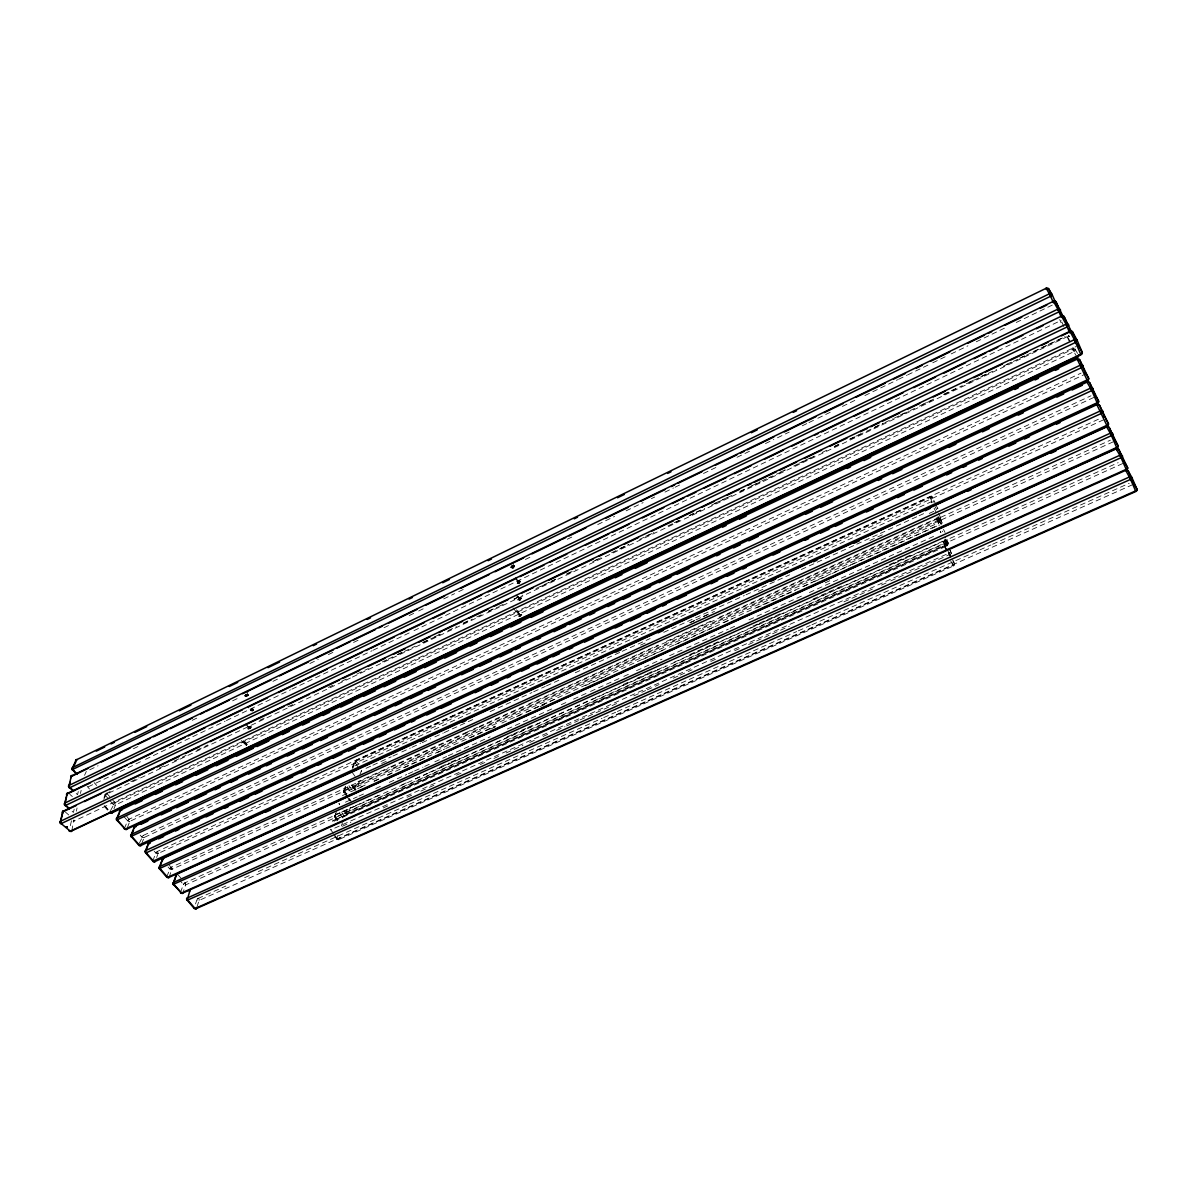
<?xml version="1.0" encoding="UTF-8"?>
<svg xmlns="http://www.w3.org/2000/svg" width="1197" height="1197" viewBox="0 0 1197 1197"><rect width="100%" height="100%" fill="white"/><g stroke="black" fill="none" stroke-linecap="round" stroke-linejoin="round"><path stroke-width="0.75" stroke-dasharray="5 3.75" d="M253.121 709.896L251.954 709.626L253.315 710.36M251.026 726.624C251.729 729.287 249.799 726.1 250.233 727.402M339.065 803.726L339.649 804.668M1077.27 357.589L1073.844 351.679L115.585 804.863L113.91 808.798M519.363 598.994L520.635 599.951M520.396 599.054L520.471 598.844M249.784 728.689A1.84 0.943 -43.4 0 0 250.906 726.519C249.096 727.507 248.198 727.641 250.607 727.477M519.109 581.682L518.241 583.044L518.855 581.383A1.885 1.047 -37.5 0 1 520.396 582.056M518.989 582.655L518.436 583.552L519.199 582.804M518.795 582.879L518.765 581.877M519.348 600.236L519.468 598.395L520.815 599.607M246.806 695.397C245.535 695.487 247.749 693.751 246.537 695.906M1122.711 463.538L185.64 884.912L183.395 891.421M253.001 709.851L251.744 710.03L253.091 710.599M253.435 710.27C250.532 705.138 255.919 717.078 247.749 706.769M249.694 727.267L249.051 728.345L249.589 727.267M252.028 709.956L251.34 710.719L252.043 709.686M249.649 726.893L248.767 727.761L249.799 726.938M941.171 524.81L939.63 519.573A1.796 1.601 -16.5 0 0 940.543 517.448L940.528 517.403M169.061 877.371L172.039 868.842L167.685 862.932M71.775 830.883L73.9 819.915A1.766 1.032 64 0 1 74.034 821.127L1076.238 346.457M513.333 566.226L513.199 567.438M246.597 695.487C245.4 693.183 247.465 696.415 246.911 694.455C247.824 694.754 244.562 695.547 246.896 696.026M74.034 821.127L74.034 821.067A1.825 1.197 8.5 0 1 73.182 821.322M141.635 843.855L144.119 837.511L143.52 835.311L1090.961 395.803M246.851 695.113L246.941 694.799M339.065 803.546L339.065 803.486A1.631 1.347 17.7 0 0 339.35 804.204L339.364 804.564M246.373 695.502L246.088 694.365L246.732 695.457M246.941 694.574L245.984 695.397L245.939 694.275M521.443 598.5L521.428 598.455A1.9 1.062 -37.8 0 0 519.737 598.066A1.9 1.062 -37.8 0 0 518.106 600.011L518.002 599.951A1.9 1.062 -37.8 0 1 519.648 597.961L521.413 598.395M517.508 582.191L520.381 581.398M519.962 598.395L520.8 599.383M520.471 615.737L518.974 616.38A1.691 0.958 -38 0 1 521.503 614.944M942.563 531.737L942.563 531.543A1.855 1.646 -15.9 0 0 942.204 531.079M252.417 710.809C251.295 709.776 251.535 710.42 251.579 709.641M252.238 710.06L251.325 710.584L252.492 710.075M939.6 521.668L938.553 518.032M513.333 566.585L513.199 567.169M245.834 694.32L245.669 695.113M352.606 768.474L354.881 762.354A1.556 1.302 18.1 0 1 355.344 760.559L358.546 763.91M1113.225 441.828L171.964 869.291A1.646 0.898 66.3 0 0 171.366 867.152L1110.367 440.182M359.07 783.332L359.04 782.554L356.781 789.736M112.084 799.357L114.987 802.693A1.676 0.943 64.1 0 1 115.585 804.908L114.987 802.693L1072.677 349.285A2.125 0.898 -24.3 0 1 1075.041 349.15A2.125 1.81 -29.8 0 1 1073.844 351.723L1073.844 351.679M513.154 565.972L511.927 566.525L513.229 566.346M245.789 694.918L246.687 694.589M939.63 519.573L344.332 790.215L345.544 786.968M248.063 695.307L247.794 694.29A1.81 1.451 16.5 0 1 247.914 695.756L248.003 695.592M520.246 615.692L519.678 616.515L520.216 615.587M514.381 566.75L514.336 566.989A1.885 1.631 7.3 0 0 513.977 565.508M518.496 581.757L518.121 583.313L519.214 582.161M512.944 567.004L512.211 567.468M511.149 567.154L513.259 567.887L511.134 567.064A1.646 1.421 7.3 0 0 513.244 567.692L512.211 567.797L512.57 566.869M513.184 566.51L513.304 563.622M512.271 567.004L512.525 565.642L512.555 567.004M519.408 582.011L520.171 582.056A1.646 0.913 -37.5 0 0 518.855 581.188A1.646 0.913 -37.5 0 0 517.299 583.074A1.646 0.913 -37.5 0 0 519.214 583.059M1093.834 397.434L144.134 837.466A1.661 0.928 65.2 0 0 143.52 835.311L143.52 835.311M518.466 582.355L518.63 581.727M519.124 582.011C517.702 583.792 518.151 580.186 519.274 583.134M948.623 552.864A1.9 0.793 -25.7 0 0 948.742 552.386L954.398 563.697A1.9 1.676 -15 0 1 953.425 565.972L338.093 839.89L336.626 838.992L337.913 835.356M352.382 767.501L352.367 767.561A1.571 1.317 18 0 1 353.07 766.678C352.801 769.551 353.773 758.045 356.482 760.948L930.653 497.353L932.298 497.114L935.052 502.65M343.883 792.339L343.868 792.01A1.616 1.332 17.8 0 1 344.347 790.185L344.886 792.264L938.134 522.984C942.144 521.668 935.007 518.496 940.872 528.476M336.447 811.476L335.13 815.292L335.744 816.982L944.119 543.333A1.885 0.763 -25.8 0 0 945.6 541.822L944.777 539.039M245.46 694.469L246.627 694.29M942.099 522.79L939.406 517.209M185.64 884.912L184.981 882.802L287.235 836.763M171.964 869.336L171.964 869.336A1.676 1.242 15 0 1 169.66 868.813L165.964 864.593M954.548 564.76L953.53 560.809M519.812 616.111L520.695 615.737L516.88 611.233M1103.604 419.788L158.139 853.476L156.627 857.501M519.857 598.47L518.87 599.143L519.603 597.976A1.9 1.062 -37.8 0 1 521.308 598.53M249.664 727.342C249.275 728.823 248.931 727.477 250.757 727.971M249.47 726.983L248.692 727.686L249.589 728.943M518.136 582.176L518.66 582.849M355.344 760.559L930.159 496.59A1.766 1.586 -17.2 0 1 932.403 497.309L933.884 502.291M512.166 567.004L512.555 565.657M144.119 837.511L144.134 837.466A1.691 1.272 16.3 0 1 141.785 836.987L138.942 833.74M334.711 817.042L335.968 813.317M344.332 790.259L348.103 796.828M251.535 709.806L251.011 710.554L251.804 710.375M76.339 811.162L77.072 807.975M80.423 793.476L81.157 790.349M70.339 825.646L71.476 820.768M74.169 809.202L73.421 812.404L69.052 808.588M78.284 791.546L77.551 794.673L75.082 792.489M519.902 599.338L519.109 599.652L519.887 598.739M355.329 790.005L354.596 789.257L356.901 782.823A1.571 1.302 17.6 0 0 359.055 783.422L358.995 783.422M344.108 792.459L345.664 787.192M336.626 838.992L334.158 835.341M335.19 814.843L340.307 812.539M336.611 819.706L334.711 816.698A1.646 1.347 17.7 0 1 334.547 815.471M513.304 566.151L512.017 566.735L512.87 566.046M249.485 726.429L248.168 728.943M250.427 710.479L251.969 709.043M354.611 789.182L349.344 781.611M158.139 853.476L158.124 853.521A1.691 1.257 15.6 0 1 155.805 852.997L152.064 848.733M352.397 767.472L354.746 761.127M954.473 565.029L953.515 566.121L952.558 563.084M512.75 565.957L511.747 565.807M196.981 906.892L199.151 900.339L198.298 898.349L225.859 886.034M195.515 903.93L196.936 899.71A1.646 1.212 13.8 0 0 199.136 900.398L1132.063 484.935M334.517 815.576L334.591 816.833M343.674 790.903L343.748 792.13M519.289 600.026L519.408 598.5L516.072 594.116M180.538 892.513L183.395 884.314L184.936 882.832A1.631 0.883 66.8 0 1 185.64 884.957L185.64 884.957A1.661 1.227 14.4 0 1 183.35 884.433L179.7 880.274M245.744 694.559L245.864 696.22M245.954 695.966L246.208 694.844M246.283 696.19L247.959 691.806M245.49 694.709L245.445 695.337M249.23 727.581C252.028 728.12 248.722 729.422 245.55 723.153M336.656 838.843A1.661 1.362 17.2 0 0 338.931 839.471L340.801 834.264M350.437 807.391L348.043 814.065M341.31 825.96L342.537 822.563M347.055 810.07L345.843 813.421L342.611 808.798M359.968 774.324L361.614 770.569L361.09 771.257A1.556 1.302 17.6 0 0 362.182 771.96M166.757 876.832L170.393 867.825L169.66 868.813M511.777 565.867L512.481 565.986M343.689 790.858L346.083 784.454M152.797 860.972L155.864 852.877L157.54 851.336L1100.746 418.157M519.842 598.739L518.84 599.278L519.722 598.425M139.286 843.316L143.221 835.476L141.785 836.987M357.993 766.813L354.881 762.354L355.449 761.621M127.361 827.606L130.024 820.828L126.478 815.815M124.353 828.638L127.645 820.648L129.351 819.107L1081.056 373.12M110.528 810.608L114.792 802.783L113.206 804.354A1.721 1.287 17.6 0 0 115.585 804.908L115.555 804.878M183.35 884.433L185.041 882.788M104.034 797.516L105.201 794.12M103.735 799.357L106.114 794.584M84.538 775.297L86.319 771.452M155.805 852.997L157.54 851.336L158.124 853.521A1.646 0.913 65.8 0 0 157.54 851.336M354.881 762.354L356.482 760.948L355.539 761.546M517.418 582.341L517.299 583.538A1.885 1.047 -37.5 0 1 518.855 581.383L518.705 581.218M518.959 598.979L519.034 599.353M129.889 821.307L129.934 821.307A1.706 1.287 16.9 0 1 127.585 820.768L129.351 819.107A1.676 0.928 64.7 0 1 129.934 821.307L1083.913 374.751M108.358 798.803L105.426 795.481L107.176 793.835L350.751 677.876M251.22 709.866L251.46 710.479M338.931 839.471L338.931 839.471A1.661 0.748 66.8 0 1 337.704 839.157L952.902 565.253A1.9 0.793 -25.6 0 0 954.398 563.697M947.949 544.336L946.962 538.785M946.662 546.131L944.583 545.757L333.005 820.738A1.661 1.362 17.6 0 0 332.332 821.426L332.736 820.813M246.043 745.133L246.896 744.295A1.855 0.958 -43.7 0 0 246.148 745.162A1.631 0.838 -43.7 0 1 246.896 744.339M945.705 546.49A1.885 0.778 -25.8 0 0 945.106 546.7L334.187 821.097L332.811 820.738M520.695 599.712L520.71 599.697A1.9 1.062 -37.8 0 1 520.351 599.996M947.815 544.53L947.156 545.009L945.914 540.73M197.415 899.052L198.253 898.378L197.61 898.842M518.989 599.278L519.707 600.266M519.423 598.874L520.201 599.981M515.264 577.418L519.064 582.041L518.331 582.251M106.174 794.539L107.221 793.806L111.112 798.249M518.57 582.236L518.466 582.909M941.396 523.643L942.054 522.924L941.216 523.762M246.881 696.37L246.836 696.085A1.586 1.272 16.5 0 1 245.37 695.756L245.58 695.906M334.187 821.097L332.961 820.618L947.216 544.8A1.855 1.631 -15.7 0 0 948.084 542.615L945.316 537.079M358.516 781.387C360.506 783.062 356.826 781.072 358.516 781.387L389.145 767.457M89.67 769.836L98.079 765.766M133.406 748.724L138.448 746.285M192.253 720.31L197.31 717.871M232.622 700.829L237.664 698.39M272.931 681.362L278.018 678.894M309.873 663.527L318.267 659.472M328.352 654.594L333.514 652.111M353.549 642.445L358.576 640.006M383.968 627.752L389.01 625.313M409.194 615.572L414.237 613.133M418.681 610.994L426.012 607.448M443.698 598.919L454.591 593.652M458.705 591.662L463.703 589.253M525.393 559.478L532.111 556.216M567.258 539.249L572.301 536.825M597.722 524.555L614.54 516.431M626.121 510.835L643.133 502.62M651.348 498.655L654.714 497.039M665.008 492.072L673.417 488.002M675.093 487.194L680.135 484.755M703.477 473.488L716.988 466.965M737.053 457.284L752.105 450.012M765.482 443.548L773.846 439.508M777.466 437.773L789.242 432.087M802.274 425.788L807.736 423.154M808.963 422.556L813.99 420.132M817.835 418.277L832.379 411.259M842.419 406.411L857.471 399.14M864.907 395.549L897.63 379.748M898.543 379.314L906.952 375.245M907.67 374.9L931.086 363.604M932.762 362.796L947.321 355.763M951.181 353.908L967.909 345.828M976.273 341.788L1006.168 327.35M1016.268 322.472L1053.255 304.622M88.129 786.848L118.473 772.304M120.164 771.481L143.775 760.17M145.465 759.362L225.111 721.178M226.398 720.564L290.482 689.831M291.903 689.158L372.058 650.734M373.105 650.225L412.307 631.432M413.982 630.639L1061.126 320.392M519.498 597.916L518.002 599.936M328.352 687.437L333.409 685.028M397.554 654.49L402.611 652.066M422.87 642.43L427.928 640.021M434.676 636.804L439.748 634.38M463.374 623.128L468.431 620.719M488.69 611.068L495.438 607.867M514.007 599.024L520.755 595.807M535.942 588.565L542.705 585.348M544.381 584.555L549.438 582.146M551.129 581.338L556.186 578.929M566.316 574.111L571.373 571.702M594.969 560.45L600.041 558.041M620.27 548.406L628.694 544.396M645.557 536.361L653.996 532.351M674.225 522.715L679.283 520.306M689.412 515.473L694.469 513.064M696.16 512.271L702.893 509.054M714.699 503.428L728.195 497.009M740 491.383L745.058 488.975M751.806 485.758L760.23 481.748M761.92 480.94L770.344 476.93M780.474 472.112L785.531 469.703M799.012 463.284L804.055 460.875M805.746 460.067L814.169 456.057M834.384 446.436L839.426 444.027M849.541 439.209L854.598 436.815M856.274 436.007L861.331 433.598M874.798 427.179L883.221 423.169M900.069 415.15L908.493 411.14M921.959 404.721L933.75 399.11M943.864 394.292L955.655 388.681M969.121 382.262L974.178 379.853M980.912 376.651L985.969 374.242M1006.183 364.606L1011.241 362.212M1019.649 358.202L1024.707 355.793M1033.131 351.783L1046.612 345.364M1048.288 344.556L1055.021 341.354M1056.712 340.547L1065.135 336.537M105.725 793.641L110.797 791.232M130.847 781.686L139.211 777.706M159.306 768.13L164.333 765.736M174.373 760.963L186.104 755.382M196.787 750.28L207.859 745.013M259.734 720.31L264.746 717.916M288.148 706.784L293.16 704.39M341.609 681.317L346.621 678.923M356.99 673.986L368.347 668.584M382.292 661.941L387.349 659.532M388.397 659.038L393.424 656.644M397.464 654.714L402.521 652.305M404.212 651.512L415.224 646.26M422.765 642.669L440.361 634.29M448.052 630.624L456.491 626.615M463.224 623.398L472.202 619.118M476.72 616.979L481.778 614.57M488.526 611.353L497.339 607.148M498.64 606.535L503.698 604.126M514.112 599.173L522.49 595.178M540.805 586.455L549.288 582.415M550.919 581.637L555.977 579.228M567.677 573.662L576.041 569.682M592.754 561.722L601.118 557.727M611.622 552.73L628.485 544.695M639.572 539.428L653.786 532.65M667.986 525.887L679.687 520.306M689.203 515.787L694.739 513.154M696.415 512.346L704.764 508.366M711.467 505.179L733.043 494.9M739.985 491.593L760.11 482.017M768.459 478.037L785.322 470.017M793.746 465.992L813.99 456.356M822.159 452.466L827.202 450.072M834.219 446.72L839.277 444.311M850.678 438.88L883.117 423.439M884.807 422.631L893.246 418.621M894.279 418.127L908.418 411.394M910.109 410.586L915.166 408.177M919.416 406.142L933.72 399.349M943.834 394.516L962.373 385.688M966.353 383.803L986.478 374.212M988.153 373.419L996.532 369.424M1003.236 366.237L1011.615 362.242M1013.29 361.449L1025.021 355.853M1026.457 355.18L1065.255 336.701M352.442 677.068L1067.185 336.731M520.441 614.989L521.847 614.959A1.93 1.092 -38 0 0 519.004 616.47M354.776 765.9L931.625 501.573A1.781 1.601 -17 0 1 932.179 501.423M366.028 768.324L371.175 765.975M372.88 765.197L391.21 756.818M392.885 756.055L397.928 753.751M401.788 751.985L410.302 748.095M412.007 747.317L420.506 743.442M422.212 742.664L430.711 738.773M434.855 736.888L443.249 733.043M444.326 732.564L473.234 719.352M490.127 711.646L531.962 692.539M533.638 691.776L545.338 686.42M546.371 685.941L561.692 678.953M575.293 672.744L620.54 652.066M622.216 651.303L650.136 638.555M663.751 632.345L744.325 595.537M746 594.774L789.616 574.844M801.332 569.503L855.96 544.545M856.768 544.186L878.658 534.191M880.334 533.413L917.381 516.491M919.057 515.727L924.114 513.423M640.604 645.123L645.647 642.819M689.921 622.62L695.008 620.285M696.041 619.822L714.519 611.383M758.329 591.393L763.387 589.089M869.83 540.52L885.107 533.548M929.246 513.408L934.333 511.089M381.678 763.417L386.721 761.127M689.846 622.814L694.859 620.525M703.223 616.709L708.25 614.405M390.835 766.693L465.394 732.788M465.708 732.639L477.618 727.222M479.324 726.444L526.964 704.779M528.655 704.001L658.26 645.063M666.475 641.323L710.734 621.183M719.202 617.338L938.717 517.493L939.45 519.124L938.852 517.792M360.671 787.087L365.848 784.753M374.092 781.013L379.12 778.723M387.514 774.923L444.566 749.053M445.778 748.499L495.094 726.13M501.887 723.048L716.18 625.866M722.973 622.784L937.266 525.603M342.447 795.571L349.21 792.504M350.901 791.741L355.973 789.436M357.664 788.673L362.736 786.369M374.092 781.372L379.12 779.097M387.499 775.297L392.511 773.023M404.242 767.696L428.631 756.489M437.085 752.659L442.142 750.354M469.673 738.025L495.154 726.474M516.446 716.823L521.458 714.549M526.485 712.275L555.827 698.809M585.183 685.657L607.283 675.632M642.52 659.502L666.295 648.714M674.779 644.869L689.367 638.42M691.043 637.657L722.33 623.308M724.02 622.53L732.504 618.684M756.773 607.852L785.097 594.849M786.773 594.086L795.212 590.256M803.636 586.44L812.06 582.61M813.751 581.847L828.129 575.503M832.304 573.438L850.843 565.029M852.533 564.266L890.972 546.999M892.558 546.281L904.573 540.835M908.179 539.024L936.832 526.037M490.785 728.973L496.082 726.579M540.251 706.559L545.353 704.24M825.227 582.804L830.329 580.485M345.424 802.185L357.23 796.858M358.92 796.095L363.978 793.806M375.783 788.479L380.841 786.19M389.279 782.374L406.741 774.489M408.446 773.711L413.549 771.407M414.566 770.943L423.005 767.142M424.696 766.379L429.753 764.09M434.81 761.801L446.616 756.474M448.291 755.711L490.127 736.813M507.304 729.033L552.879 708.444M561.318 704.629L566.39 702.34M573.513 699.123L588.819 692.21M590.525 691.432L622.126 677.158M623.817 676.395L628.904 674.091M636.475 670.679L662.001 659.143M669.587 655.702L684.849 648.819M686.539 648.056L728.36 629.143M730.065 628.38L735.167 626.076M749.008 619.822L802.693 595.567M809.396 592.53L934.318 536.076M440.75 766.708L449.339 762.848M451.045 762.07L459.573 758.24M507.109 736.828L512.421 734.434M513.917 733.761L525.827 728.389M527.533 727.626L532.635 725.322M623.248 684.504L628.365 682.2M636.894 678.37L645.422 674.524M647.128 673.761L652.23 671.457M689.741 654.564L718.709 641.517M752.838 626.151L757.955 623.846M759.661 623.068L781.821 613.088M813.137 598.979L844.902 584.675M889.236 564.715L911.396 554.72M342.013 811.775L353.953 806.404M355.629 805.641L364.172 801.795M365.848 801.047L381.17 794.135M401.683 784.903L406.785 782.599M415.239 778.798L427.254 773.397M428.855 772.663L449.414 763.417M451.119 762.639L463.059 757.267M464.616 756.564L549.767 718.23M551.293 717.542L593.293 698.629M594.969 697.866L655.597 670.574M657.288 669.811L665.727 666.011M674.076 662.255L745.611 630.041M747.302 629.278L943.146 541.089M295.719 832.947L1118.163 462.67M948.084 542.615A1.855 0.763 -25.8 0 1 946.618 544.096L346.591 813.78L348.073 814.005A1.616 1.332 17.3 0 1 345.858 813.376L347.474 814.379L343.629 809.082M333.514 833.321L330.761 829.895L947.231 553.927A1.9 0.793 -25.7 0 0 947.829 553.598M342.342 826.259L350.871 822.444M383.235 807.96L388.337 805.686M407.085 797.292L412.292 794.958M420.82 791.142L427.658 788.09M429.364 787.327L434.481 785.037M456.476 775.192L461.593 772.903M480.326 764.524L485.443 762.235M493.957 758.419L499.074 756.145M506.136 752.988L522.924 745.462M529.747 742.424L534.775 740.165M543.169 736.409L548.196 734.165M556.59 730.409L564.984 726.654M566.66 725.906L578.405 720.639M580.096 719.891L618.729 702.609M633.826 695.861L645.617 690.579M647.308 689.816L659.113 684.534M673.327 678.175L678.445 675.886M680.15 675.123L692.09 669.781M710.868 661.387L715.986 659.098M734.749 650.704L739.866 648.415M748.589 644.51L789.347 626.27M843.93 601.852L872.942 588.879M881.471 585.064L886.588 582.774M890.748 580.904L949.715 554.525A1.87 0.778 -25.7 0 0 950.134 554.316M244.652 877.67L249.769 875.381M258.313 871.581L320.766 843.735M322.457 842.972L407.743 804.953M409.449 804.189L602.046 718.335M603.737 717.572L615.662 712.26M617.368 711.497L695.906 676.485M697.612 675.721L796.633 631.582M798.339 630.819L810.249 625.507M811.955 624.744L990.892 544.964M992.597 544.216L1129.205 483.304M355.958 789.751L356.122 789.87A1.586 1.317 17.5 0 1 354.626 789.122M512.406 565.702L511.703 566.226M355.644 789.377L351.409 783.347M936.413 518.181L938.134 522.984L937.281 520.785M199.091 900.383L199.151 900.339A1.631 0.883 67.2 0 0 198.537 898.214M518.421 582.58L519.139 583.627M931.999 502.74L930.099 496.456L932.403 497.309M937.281 520.785L937.281 520.785A1.825 1.631 -16.3 0 1 939.585 521.533L942.323 527.009M513.169 568.201L510.745 567.124M931.625 501.573L931.894 502.501M246.597 696.22L244.727 695.801M938.732 525.184L939.6 525.124M246.821 696.624L245.325 696.175M939.81 517.179L942.234 523.598A1.81 1.601 -16.3 0 0 942.099 522.625M335.16 815.546C334.906 818.045 335.639 816.264 338.227 820.469M354.866 789.556L350.422 783.451M346.098 813.84L344.018 811.117M932.239 497.129L930.174 496.605L932.867 501.947M518.151 582.535L518.855 583.747M1068.322 335.594L1069.46 336.417M106.353 793.267L107.221 793.806A1.691 0.958 63.8 0 0 106.249 793.267M65.461 812.12L68.768 814.992M69.86 794.374L72.344 796.559M243.634 740.868L247.435 744.684M243.186 740.868L246.986 744.669M243.066 741.826L246.866 745.626M241.33 740.539L246.402 745.626M248.198 728.973L248.378 729.138A1.84 0.943 -43.4 0 1 248.796 727.088A1.84 0.943 -43.4 0 1 250.906 726.519M245.43 724.095L250.008 728.674M248.707 727.836L249.649 728.644M104.872 805.895L108.508 810.025M87.246 786.459L89.521 789.032M104.259 805.805L107.91 809.935M104.289 806.329L107.64 810.145M177.74 874.438L181.39 878.613M94.159 782.599L96.688 785.486M110.304 801.032L113.206 804.354M123.755 816.399L127.585 820.768M512.974 567.722L513.199 567.991A1.885 1.631 7.3 0 1 510.745 566.974M516.371 609.842L520.875 615.602M516.924 612.161L520.665 616.56M512.915 607.777L519.767 616.231M516.102 595.029L519.737 600.056A1.661 0.928 -37.8 0 0 520.695 599.158M515.308 578.301L519.169 583.268M335.19 835.656L337.704 839.157M334.711 816.698L338.018 821.337M341.699 812.419L344.616 816.534M340.023 813.915L343.763 819.182M349.165 798.339L351.32 801.377M343.868 792.01L350.287 801.107M346.038 795.392L349.24 799.94M348.955 785.651L352.142 790.185M347.325 787.102L352.621 794.658M514.082 565.612L514.396 566.465M352.232 772.409L355.374 776.898M1075.041 349.15L1078.467 355.015M1067.784 337.345L1070.313 341.684M946.887 544.62L943.849 538.575M945.106 546.7L944.702 545.967L947.515 551.518M952.932 565.298L950.074 559.598M944.119 543.333L943.49 541.972L949.715 554.525M948.323 553.134L950.732 557.937M934.019 508.082L936.039 512.121M938.029 516.281L941.904 524.062M943.49 529.358L945.046 532.485M937.58 517.867L940.662 524.062M936.847 517.688L940.049 524.106M945.555 539.458L948.832 546.012M944.433 541.074L946.902 546.041M935.725 503.982L938.463 510.491M935.171 506.675L936.667 509.757M938.538 513.408L940.543 517.448M940.887 532.62L940.273 531.214L940.797 532.441M1072.707 349.374L1073.544 351.155L1070.627 344.616M1059.689 319.569L1061.066 322.741M1067.215 336.806L1069.953 343.06M1061.829 321.993L1063.924 326.781M1072.871 347.28L1075.624 353.579M950.358 550.201L951.196 553.014A1.885 1.661 -15.3 0 1 951.346 553.598L951.301 553.298M949.401 552.445L950.238 555.258M945.825 550.231L944.583 545.952A1.9 1.676 -15.4 0 1 946.692 546.221M519.139 616.485A1.93 1.092 -38 0 1 520.71 615.123M248.392 728.778A1.601 0.823 -43.4 0 1 248.856 726.923A1.601 0.823 -43.4 0 1 250.667 726.699A1.601 0.823 -43.4 0 1 249.171 728.689M520.515 582.041A1.885 1.047 -37.5 0 0 518.855 581.383A1.885 1.047 -37.5 0 0 517.299 583.538M1068.233 336.447A2.14 0.883 -24.4 0 1 1069.594 336.656A2.14 1.825 -30.4 0 0 1068.337 335.699M105.426 795.481A1.736 1.302 18 0 1 105.082 794.524M950.942 553.672A1.87 0.778 -25.7 0 0 951.196 553.014L945.6 541.822A1.885 1.661 -15.6 0 0 944.104 540.909M247.929 695.756A1.81 1.451 16.5 0 0 247.614 694.245A1.586 1.272 16.5 0 1 247.555 695.786M513.872 565.582A1.646 1.421 7.3 0 1 513.992 567.079M331 829.805A1.661 0.748 66.6 0 1 330.671 829.237M518.181 599.981A1.661 0.928 -37.8 0 1 519.423 598.006L519.438 597.946A1.661 0.928 -37.8 0 1 520.964 598.545M937.7 507.977A1.766 1.586 -16.9 0 1 937.835 508.785M250.547 710.734A1.81 0.928 -43 0 1 252.747 709.058A1.81 0.928 -43 0 1 252.866 710.749M252.702 710.734A1.81 0.928 -43 0 0 252.642 708.953A1.81 0.928 -43 0 0 250.412 710.749L250.368 710.644A1.586 0.808 -43 0 1 252.387 708.998A1.586 0.808 -43 0 1 252.313 710.704M170.632 867.616L171.366 867.152L170.632 867.616M244.816 695.771A1.81 1.451 16.5 0 0 246.911 696.504A1.81 1.451 16.5 0 1 244.891 695.741"/><path stroke-width="1.5" d="M135.949 826.663L134.513 826.543L131.326 834.429A1.721 1.272 16.5 0 0 131.012 836.209L138.657 844.902A1.706 1.272 16.2 0 0 139.436 845.441A1.676 0.928 65.4 0 0 141.007 845.441L1097.35 403.569A2.11 1.766 -27.7 0 0 1098.562 401.07L1089.734 382.816A2.11 0.928 -23.8 0 0 1088.686 382.516M176.707 873.99A1.631 0.898 66.5 0 0 176.378 874.379L173.52 882.428A1.676 1.242 14.7 0 0 173.176 884.134L176.034 876.099A1.661 1.227 14.7 0 1 176.378 874.379L176.602 874.049M176.378 874.379L1116.292 448.83A2.065 1.691 -25.9 0 1 1118.851 449.548L1127.574 467.638A2.065 0.988 -22.6 0 1 1126.182 469.359L181.435 893.022L173.176 884.134M194.348 908.628L186.882 899.725A1.661 1.227 14.1 0 1 187.226 898.034L1129.504 476.945A2.065 1.676 -25 0 1 1131.958 477.678L1136.97 489.184A2.05 1.661 -24.6 0 1 1135.773 491.533L196.443 908.508A1.631 0.883 67.4 0 1 195.111 908.508L1135.594 490.905A2.05 1.017 -22.2 0 0 1136.97 489.184L1133.873 483.678M173.116 884.463L1121.095 457.673A2.08 0.988 -22.8 0 0 1122.487 455.967A2.08 1.706 -25.7 0 0 1119.913 455.249L173.52 882.428A1.646 0.913 66.7 0 0 174.119 884.628L181.48 893.007A1.646 0.898 67 0 0 182.842 893.037L1126.377 470.032A2.065 1.691 -25.3 0 0 1127.574 467.638L1124.836 462.775M1115.335 441.005L1118.043 445.778A2.08 0.973 -22.9 0 1 1116.636 447.483L167.685 877.311A1.646 0.913 66.5 0 0 169.061 877.371L1116.831 448.202A2.08 1.721 -26 0 0 1118.043 445.778L1109.29 427.628A2.08 1.721 -26.7 0 0 1106.701 426.91L1110.966 434.556M1125.599 470.226L1125.734 470.451A2.05 1.676 -25.2 0 1 1128.277 471.139L1131.958 477.678A2.065 1.002 -22.4 0 1 1130.567 479.399L187.076 900.353L190.203 889.61M1106.761 426.85L162.597 858.623L159.62 866.628A1.691 1.257 15.3 0 0 159.291 868.364L162.268 860.359A1.676 1.242 15.3 0 1 162.597 858.623L163.57 858.354M167.026 877.461L159.261 868.468M180.493 892.842L180.538 892.513A1.676 1.227 14.3 0 0 182.842 893.037L182.842 893.037M1097.215 405.439L1096.886 404.646A2.095 1.751 -27.5 0 1 1099.579 405.379L1108.377 423.588A2.095 1.736 -26.8 0 1 1107.165 426.057L1097.125 405.214M152.737 861.286L1106.941 425.294A2.095 0.958 -23.2 0 0 1108.377 423.588L1105.684 418.905M1091.275 389.474L1087.175 382.471M152.797 860.972L145.241 852.384A1.706 1.272 15.9 0 1 145.57 850.618L148.637 842.688A1.691 1.257 16 0 0 148.323 844.439L148.967 843.541M76.309 774.025L72.284 769.447A1.766 1.332 19.3 0 1 72.568 767.576L76.219 759.915A1.766 1.332 19.4 0 0 75.935 761.786L74.109 765.601M166.697 877.177L166.757 876.832A1.676 1.242 14.9 0 0 169.061 877.371L169.061 877.371M159.246 868.693L1111.459 435.633A2.095 0.973 -23.1 0 0 1112.881 433.927A2.095 1.736 -26.4 0 0 1110.292 433.209L159.62 866.628A1.661 0.913 66.2 0 0 160.218 868.827L167.685 877.311M138.598 845.217L1097.11 402.776A2.11 0.943 -23.6 0 0 1098.562 401.07L1095.913 396.476M69.052 808.588L64.653 804.743A1.825 1.197 8.9 0 1 64.862 803.067L67.152 793.521A1.81 1.197 9 0 0 66.942 795.197A1.81 0.853 -45.6 0 1 67.675 794M134.648 827.636L134.199 828.324A1.706 1.272 16.6 0 1 134.513 826.543L1087.115 382.082A2.11 1.766 -28.4 0 1 1089.734 382.816L1091.724 387.379M60.703 821.247L62.648 813.122A1.84 1.197 8.8 0 1 62.857 811.431L63.875 810.863M130.952 836.494L1091.784 390.581A2.125 0.928 -23.7 0 0 1093.235 388.86A2.125 1.781 -28.1 0 0 1090.602 388.127L131.326 834.429A1.676 0.943 65.1 0 0 131.924 836.658L139.57 845.351L138.807 845.501M1077.24 359.728L1077.105 359.16A2.125 1.796 -29.3 0 1 1079.739 359.908L1088.597 378.207A2.125 0.928 -23.9 0 1 1087.13 379.928L125.206 829.087L116.603 819.84A1.736 1.287 17.2 0 1 116.917 818.03L120.239 810.145L121.675 810.339M116.543 820.11L1081.714 367.539A2.14 0.913 -24 0 0 1083.195 365.833A2.14 1.81 -29.1 0 0 1080.532 365.085L116.917 818.03A1.691 0.958 64.5 0 0 117.515 820.259L125.251 829.072A1.676 0.943 64.8 0 0 126.717 829.177L1087.475 380.706A2.125 1.796 -28.6 0 0 1088.597 378.207L1085.11 372.222A2.11 1.781 -28.8 0 1 1085.066 373.614M112.249 812.718L112.249 812.718A1.691 0.958 64.3 0 1 110.752 812.583L109.855 812.164A1.736 1.302 17.5 0 0 112.249 812.718L1077.36 357.544A2.14 1.825 -29.5 0 0 1078.467 355.015A2.14 0.913 -24.2 0 1 1077.001 356.721L1077.39 357.768L1077.001 356.721M124.279 828.952L124.353 828.638A1.721 1.287 16.8 0 0 126.717 829.177L126.717 829.177M1125.749 470.391L1130.417 479.039M162.597 858.623L162.612 858.578A1.646 0.913 66 0 1 163.42 858.264M1120.601 456.611L1116.457 449.459M70.025 830.957A1.84 1.197 8.4 0 1 69.202 830.523A1.84 0.883 -46.2 0 0 70.294 831.182A1.766 1.047 64.2 0 0 71.775 830.883L1080.801 354.821A2.259 1.721 -28.6 0 0 1082.178 352.262L1077.135 340.262A2.274 1.736 -29 0 0 1074.412 339.634L60.493 821.262L62.872 811.371L1069.953 331.27L1075.19 341.22M72.209 769.656L1050.592 296.272A2.185 0.853 -25 0 0 1052.118 294.582L1048.841 289.075A2.17 1.87 -32.7 0 0 1046.133 288.297L1046.343 289.061M68.214 793.013A1.751 1.017 63.3 0 0 67.152 793.521L1061.619 316.068A2.229 1.721 -29.7 0 1 1064.193 316.741L1072.422 333.783M148.593 842.688L149.999 842.808A1.661 0.913 65.5 0 0 148.637 842.688L1097.036 404.601M76.234 759.871L77.311 759.736A1.706 0.973 62.6 0 0 76.219 759.915L1046.223 288.253L1046.447 289.3M66.837 827.097L65.895 827.351L67.301 826.962M66.912 826.918L65.925 827.277M66.568 796.783L64.653 804.743A1.825 0.853 -45.8 0 0 65.73 805.372L69.501 808.648M69.276 785.456L70.025 782.344M1116.247 448.755L1116.487 449.548M66.733 827.202L67.346 826.947M189.65 891.63L189.65 891.63A1.646 1.227 14.1 0 1 189.994 889.94L190.009 889.895A1.631 0.883 67 0 1 190.323 889.551M145.75 851.052L147.815 845.755M131.655 834.638L133.57 829.895M148.323 844.439L149.101 843.421M187.226 898.034L187.226 898.034A1.646 0.898 67.2 0 0 187.839 900.219L195.111 908.508M196.428 908.568L196.443 908.508A1.661 1.212 13.8 0 1 194.168 907.999L194.109 908.314M117.261 818.269L119.356 813.302M119.909 812L119.909 812A1.721 1.287 17.3 0 1 120.209 810.204L1077.195 359.115L1087.504 380.945L1087.205 380.092M153.096 861.242A1.691 1.257 15.6 0 0 155.131 861.496L1107.3 426.252L1106.941 425.294M67.152 793.521L68.154 792.983M162.433 860.03L163.376 859.057L162.478 859.97M71.775 830.883L71.775 830.883A1.84 1.197 8.4 0 1 71.192 831.062M1046.208 288.253L1050.068 295.12M155.131 861.496L155.131 861.496A1.661 0.928 65.9 0 1 153.725 861.436L153.081 861.586M1053.495 301.853L1053.495 301.853A2.199 1.182 -24.6 0 1 1053.944 301.674M1053.495 301.255L71.356 776A1.736 1.002 62.9 0 1 72.793 775.791L71.356 776L69.097 785.397L1057.819 309.155L1053.405 301.315A2.199 1.706 -30.1 0 1 1056.053 301.943L1063.968 318.282M1069.938 331.255L1069.849 331.315A2.259 1.736 -29.2 0 1 1072.572 331.943L1077.135 340.262A2.274 1.272 -23.9 0 1 1075.699 342.357L61.391 823.521A1.855 0.868 -46.1 0 1 60.314 822.878A1.84 1.197 8.7 0 1 60.523 821.187L60.523 821.187A1.781 1.062 63.9 0 0 61.391 823.521M149.251 843.287L149.999 842.808L149.341 843.227M96.269 751.132L104.678 747.048M111.037 743.95L114.358 742.335M134.947 732.325L146.722 726.609M179.251 710.794L190.892 705.138M229.315 686.465L237.724 682.38M267.993 667.657L279.574 662.031M313.21 645.692L316.577 644.046M367.18 619.447L370.531 617.832M409.075 599.098L412.426 597.468M442.695 582.744L449.429 579.483M488.107 560.675L491.473 559.044M574.201 518.84L577.538 517.209M617.577 497.757L624.325 494.466M667.627 473.428L670.963 471.813M751.342 432.73L757.192 429.888M793.237 412.381L796.589 410.751M1057.071 305.923L1052.118 294.582A2.185 1.885 -32.4 0 0 1049.395 293.804L72.568 767.576A1.721 0.988 62.7 0 0 73.152 769.821L77.177 774.399M74.483 774.983L87.935 768.474M101.386 761.98L129.994 748.155M138.358 744.1L150.179 738.399M153.545 736.768L166.996 730.26M170.303 728.674L192.238 718.065M200.647 714.01L204.014 712.38M205.615 711.602L229.24 700.185M242.602 693.736L271.18 679.926M279.574 675.856L308.302 661.986M316.562 657.991L333.379 649.866M336.896 648.161L350.197 641.742M353.549 640.111L375.319 629.592M378.955 627.841L382.322 626.211M388.696 623.128L417.125 609.393M425.474 605.353L444.551 596.136M460.591 588.385L489.004 574.65M495.019 571.747L514.082 562.53M515.204 561.992L523.613 557.922M532.037 553.867L560.899 539.907M562.306 539.234L565.672 537.603M569.039 535.972L585.991 527.787M606.041 518.092L627.916 507.528M641.173 501.109L664.919 489.633M671.278 486.566L674.614 484.95M677.966 483.334L701.936 471.753M715.387 465.244L736.798 454.905M740.614 453.065L743.98 451.434M747.347 449.803L764.165 441.678M765.392 441.08L773.801 437.025M784.349 431.922L806.224 421.359M807.451 420.76L815.86 416.691M824.269 412.636L843.227 403.464M856.229 397.18L885.286 383.145M893.695 379.075L905.471 373.389M916.453 368.092L922.288 365.265M930.697 361.195L949.879 351.933M967.715 343.315L984.533 335.19M988.318 333.35L991.655 331.734M1005.031 325.285L1021.744 317.205M1040.043 308.362L1046.821 305.085M1058.477 310.711L1057.744 309.23A2.214 1.721 -29.9 0 1 1060.392 309.814A2.214 1.212 -24.4 0 1 1058.971 311.848L69.98 787.611A1.81 0.838 -45.4 0 1 68.902 787.013A1.81 1.197 9.1 0 1 69.112 785.337L69.112 785.337A1.736 1.002 63.1 0 0 69.98 787.611L73.69 790.888M68.618 793.282L90.448 782.808M98.842 778.768L122.573 767.382M124.024 766.693L127.376 765.078M130.727 763.462L152.558 752.988M160.952 748.963L184.951 737.442M188.318 735.826L205.181 727.731M211.3 724.784L242.273 709.926M248.288 707.038L267.559 697.791M278.542 692.509L307.12 678.789M308.018 678.37L327.29 669.108M340.741 662.659L361.958 652.47M365.923 650.57L369.275 648.969M370.397 648.43L394.382 636.909M400.741 633.856L424.337 622.53M432.775 618.475L444.596 612.804M463.015 603.961L481.658 595.014M488.122 591.917L516.58 578.256M519.932 576.64L544.037 565.074M550.111 562.156L566.869 554.106M585.318 545.263L608.794 533.982M612.146 532.381L628.919 524.331M642.325 517.897L663.737 507.618M672.16 503.563L683.966 497.907M687.602 496.157L695.966 492.147M704.33 488.122L726.115 477.678M734.449 473.668L751.192 465.633M764.569 459.214L783.437 450.162M791.86 446.107L803.666 440.451M814.783 435.11L818.12 433.509M821.471 431.908L845.815 420.222M854.239 416.167L868.319 409.419M886.274 400.8L903.137 392.706M913.7 387.633L935.545 377.145M943.954 373.105L965.5 362.766M973.939 358.711L985.744 353.055M989.335 351.32L997.729 347.295M1005.974 343.344L1022.941 335.19M1036.318 328.771L1043.111 325.509M1066.722 325.764L1065.958 324.207A2.244 1.736 -29.4 0 1 1068.652 324.836A2.244 1.242 -24.2 0 1 1067.23 326.901L65.73 805.372A1.766 1.032 63.5 0 1 64.862 803.067L1066.048 324.163L1061.305 315.828L1061.604 316.636A2.229 1.227 -24.3 0 1 1064.193 316.741L1067.784 325.225M64.354 811.162L76.084 805.566M84.463 801.571L101.236 793.581M109.615 789.586L153.77 768.534M157.151 766.933L179.086 756.474M185.056 753.616L199.33 746.823M210.223 741.631L221.984 736.02M222.941 735.557L284.183 706.365M287.549 704.764L309.41 694.35M312.761 692.749L339.364 680.061M342.746 678.46L359.609 670.41M368.048 666.4L384.925 658.35M393.349 654.325L405.17 648.699M418.516 642.34L430.247 636.744M438.91 632.615L442.292 630.999M443.653 630.355L462.536 621.348M468.805 618.37L487.837 609.288M493.957 606.37L508.082 599.637M521.578 593.203L533.398 587.577M548.585 580.336L567.872 571.149M571.223 569.533L593.084 559.119M599.188 556.201L618.31 547.089M624.505 544.141L638.495 537.468M651.946 531.064L673.432 520.815M676.799 519.214L693.676 511.164M702.115 507.154L713.921 501.513M727.417 495.079L739.237 489.453M747.766 485.383L751.132 483.783M754.499 482.182L776.344 471.768M779.711 470.167L796.604 462.117M804.908 458.152L821.726 450.132M830.12 446.122L846.937 438.117M860.374 431.713L867.107 428.496M870.832 426.716L879.271 422.706M882.638 421.09L899.516 413.055M907.954 409.03L919.76 403.404M933.256 396.97L945.076 391.329M964.333 382.157L967.685 380.556M973.745 377.668L982.183 373.644M985.565 372.028L1002.428 363.993M1010.867 359.968L1027.744 351.918M1041.24 345.484L1047.988 342.267M1061.485 335.833L1068.248 332.616M135.171 803.98L141.979 800.763M155.43 794.434L162.268 791.202M175.675 784.888L182.572 781.641M195.919 775.357L207.739 769.791M216.178 765.811L227.984 760.245M236.422 756.265L253.3 748.32M256.996 746.569L268.831 740.988M282.372 734.614L289.135 731.427M302.661 725.053L309.425 721.866M322.966 715.492L329.729 712.305M340.786 707.098L352.561 701.547M363.559 696.37L375.394 690.789M383.863 686.794L395.698 681.213M404.152 677.233L416.002 671.652M424.456 667.672L436.292 662.091M444.745 658.111L456.596 652.53M470.122 646.156L476.885 642.969M490.426 636.595L502.261 631.014M510.715 627.019L520.86 622.245M531.109 617.413L542.914 611.862M615.168 577.807L621.886 574.65M635.323 568.321L647.068 562.77M722.644 527.174L726.01 525.588M739.477 519.244L746.195 516.072M847.162 468.491L850.528 466.905M863.98 460.576L870.713 457.404M1014.787 389.519L1018.168 387.918M1035.076 379.958L1038.457 378.357M1055.38 370.382L1058.761 368.796M140.992 824.299L147.8 821.127M161.176 814.888L171.261 810.189M176.587 807.706L188.438 802.185M194.812 799.207L206.587 793.716M214.996 789.796L220.039 787.446M230.752 782.434L237.53 779.277M248.617 774.1L260.392 768.609M266.303 765.856L271.39 763.491M287.25 756.085L293.953 752.958M302.332 749.053L312.387 744.369M320.482 740.584L327.469 737.337M340.786 731.113L350.945 726.384M374.392 715.447L386.122 709.971M394.965 705.856L401.743 702.684M410.197 698.749L422.047 693.213M428.032 690.43L435.603 686.898M461.593 674.764L473.354 669.288M479.608 666.37L491.458 660.849M499.927 656.899L511.777 651.363M515.308 649.717L520.336 647.368M537.124 639.542L540.55 637.941M553.912 631.717L565.657 626.24M569.338 624.52L581.188 618.999M589.657 615.049L594.729 612.669M607.867 606.55L614.615 603.408M623.068 599.458L630.28 596.091M643.821 589.777L650.599 586.62M659.053 582.67L670.904 577.149M677.113 574.261L688.933 568.74M716.614 555.827L720.01 554.241M733.552 547.927L740.315 544.77M748.783 540.82L758.21 536.436M805.536 514.351L812.299 511.194M820.753 507.259L832.588 501.738M878.239 480.446L881.62 478.86M892.678 473.713L901.91 469.404M949.116 447.379L955.864 444.237M982.408 431.863L989.171 428.706M1018.243 415.15L1023.3 412.785M1056.891 397.12L1063.669 393.963M1072.123 390.013L1082.312 385.269M158.543 838.858L163.63 836.508M175.51 831.032L178.907 829.461M190.772 823.97L199.271 820.05M206.049 816.923L212.857 813.78M224.707 808.304L228.133 806.718M239.984 801.257L248.497 797.322M255.29 794.18L262.083 791.052M285.799 780.1L292.637 776.943M301.12 773.023L306.208 770.673M317.893 765.287L321.484 763.626M333.095 758.27L341.863 754.215M348.656 751.073L355.434 747.945M363.499 744.22L373.629 739.551M379.21 736.978L385.988 733.836M394.486 729.916L404.661 725.217M411.454 722.075L414.85 720.519M426.731 715.028L435.214 711.108M441.199 708.34L451.344 703.656M475 692.734L481.763 689.622M491.234 685.238L498.027 682.11M507.109 677.921L510.491 676.35M521.787 671.143L529.074 667.776M537.064 664.081L547.253 659.382M552.73 656.839L559.493 653.727M569.323 649.193L572.705 647.622M584.6 642.131L593.233 638.151M615.093 628.051L621.931 624.894M630.43 620.974L640.604 616.275M647.038 613.313L655.447 609.423M662.674 606.086L666.071 604.515M677.293 599.338L686.435 595.118M710.928 583.807L717.646 580.71M727.178 576.296L733.97 573.168M742.858 569.054L746.225 567.498M773.008 555.139L779.875 551.967M805.102 540.326L808.648 538.68M820.529 533.189L829.027 529.283M835.386 526.336L842.119 523.224M866.359 512.032L873.152 508.905M897.63 497.593L904.363 494.496M913.895 490.082L922.378 486.177M946.603 474.985L951.675 472.635M963.121 467.354L966.518 465.798M978.757 460.142L982.139 458.571M1008.951 446.197L1015.744 443.07M1024.452 439.045L1029.525 436.696M1056.472 424.247L1059.988 422.631M146.064 852.877L1101.689 413.279A2.11 0.958 -23.4 0 0 1103.125 411.559A2.11 1.751 -27.3 0 0 1100.522 410.84L145.57 850.618A1.661 0.928 65.7 0 0 146.169 852.848L153.725 861.436M265.435 812.314L270.507 809.995M420.416 741.482L423.933 739.866M462.476 722.24L465.842 720.714M615.916 652.111L621.004 649.776M658.021 632.869L663.093 630.55M770.524 581.428L775.611 579.109M813.586 561.752L816.967 560.211M854.149 543.199L859.222 540.879M925.131 510.76L930.249 508.426M967.625 491.339L971.021 489.782M1050.861 453.289L1055.963 450.955M120.164 810.204L120.209 810.204A1.676 0.943 64.4 0 1 121.525 810.174M134.513 826.543L134.513 826.543A1.661 0.928 65 0 1 135.845 826.543M73.152 769.821L72.389 770M62.857 811.431L62.857 811.431A1.766 1.047 63.6 0 1 64.054 810.953M117.515 820.259L116.752 820.424M131.924 836.658L131.161 836.808M1080.622 365.07L1081.235 366.491M1049.5 293.759L1053.435 302.766M1090.602 388.127L1091.619 390.207M174.119 884.628L173.356 884.748M181.48 893.007L180.717 893.127M187.839 900.219L187.076 900.353M71.311 775.985L71.356 776A1.796 1.197 9.3 0 0 71.147 777.676M1129.504 476.945L1135.594 490.905M60.314 822.878L70.294 831.182L1080.756 354.357A2.259 1.272 -23.7 0 0 1082.178 352.262L1077.599 343.913M68.902 787.013L72.613 790.304M1061.036 313.749L1062.786 316.921M1069.205 328.621L1071.435 332.676M1100.612 411.02L1101.225 412.247M1110.382 433.389L1111.295 435.274M1074.532 339.858L1080.846 354.581M1066.078 324.432L1069.744 332.871M1057.864 309.454L1058.821 311.474M1120.302 455.982L1126.272 469.568M1091.469 389.893L1097.11 402.776M1111.16 434.975L1116.726 447.708M1058.672 311.145L1061.126 316.921M1050.951 293.923L1048.841 289.075A2.17 0.838 -25.1 0 0 1046.956 289.09M1084.437 370.681L1079.739 359.908A2.125 0.898 -24.1 0 0 1078.288 359.699M1093.699 391.913L1095.031 394.95A2.095 1.751 -27.9 0 1 1095.15 395.579M1104.801 417.334L1099.579 405.379A2.095 0.943 -23.5 0 0 1097.888 405.199M1112.222 434.361L1109.29 427.628A2.08 0.958 -23.2 0 0 1107.838 427.359M1112.507 434.99L1114.422 439.404A2.065 1.706 -26.2 0 1 1114.542 439.987M1132.646 481.164L1128.277 471.139A2.05 0.988 -22.5 0 0 1126.916 470.81M1058.193 307.001L1056.053 301.943A2.199 1.182 -24.6 0 0 1055.17 301.494M1058.552 307.853L1060.422 312.282M1076.163 340.487L1072.572 331.943A2.259 1.257 -24 0 0 1069.923 331.823L1069.923 331.823M1113.794 439.075A2.065 0.958 -23 0 1 1114.422 439.404M72.074 776.284A1.796 0.838 -45.3 0 1 72.793 775.791M1094.642 394.681A2.095 0.928 -23.7 0 1 1095.031 394.95M62.648 813.122A1.84 0.868 -45.9 0 1 62.857 812.613M63.127 812.179A1.84 0.868 -45.9 0 1 64.099 811.297M1104.218 417.035A2.08 0.943 -23.3 0 1 1104.622 417.155M1123.384 460.83A2.05 0.988 -22.7 0 1 1123.908 461.159L1118.851 449.548A2.065 0.973 -22.9 0 0 1116.621 449.488M1133.364 483.004A2.035 1.661 -24.8 0 0 1133.26 482.586A2.035 1.002 -22.4 0 0 1132.961 482.331M176.049 876.054L176.543 875.321L176.094 875.98"/></g></svg>
